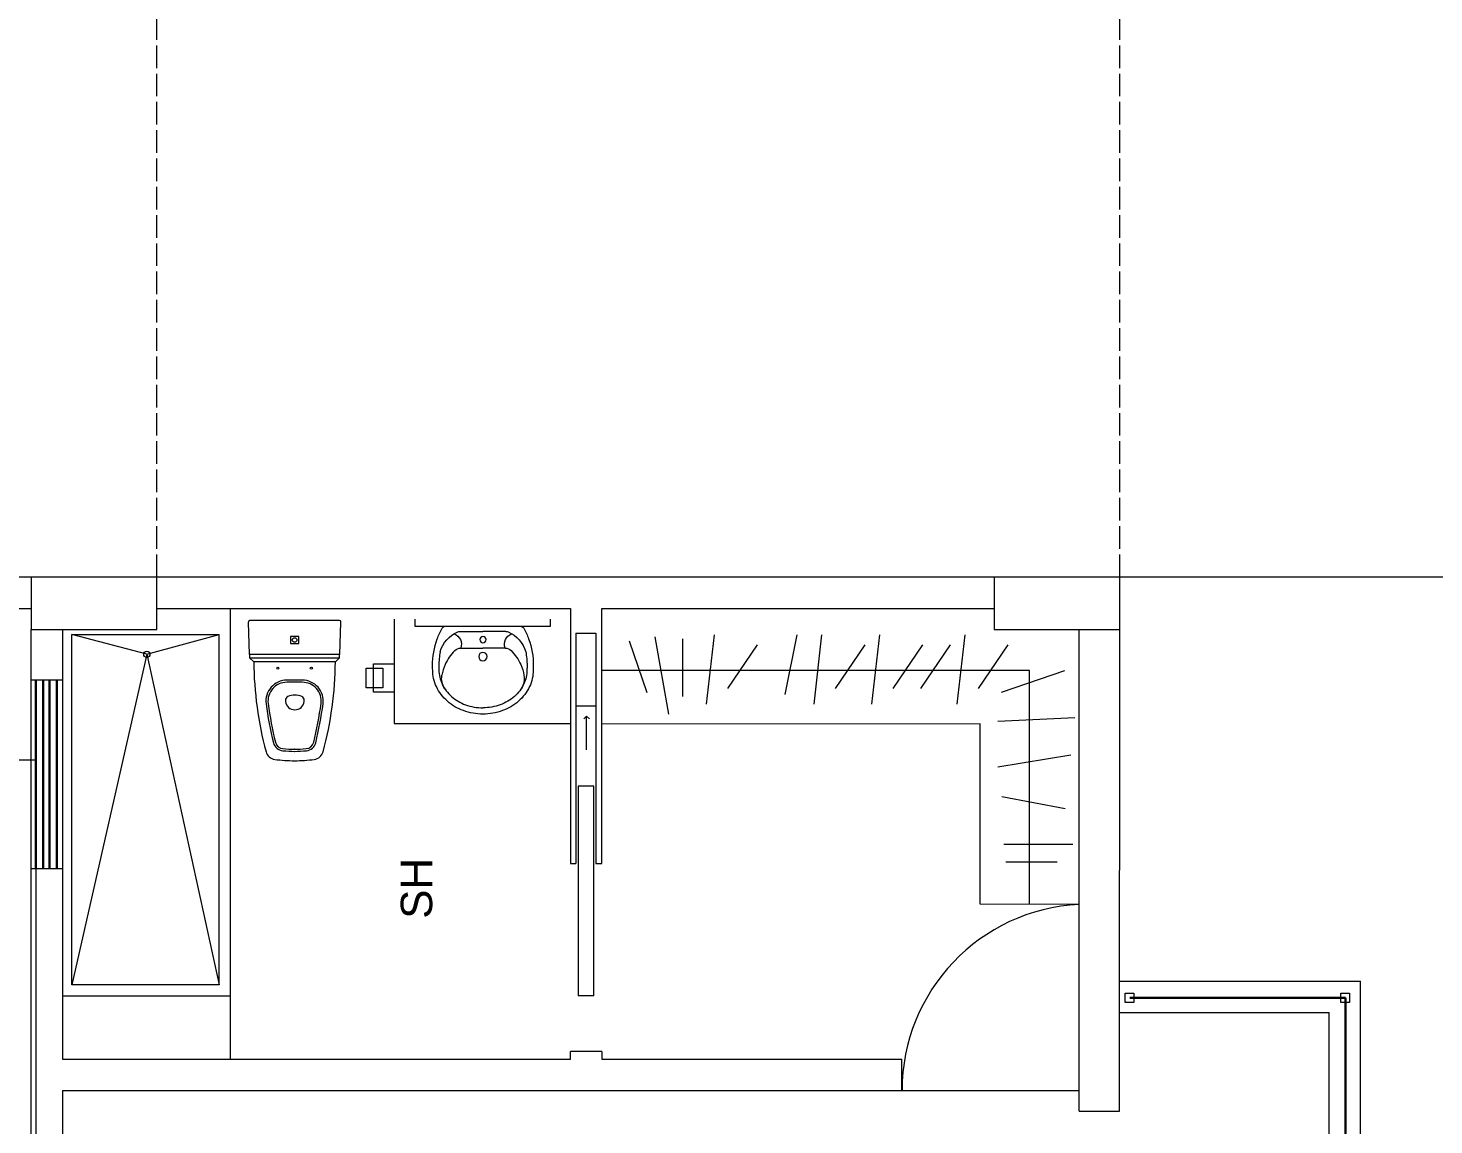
# Model space of a CAD drawing. Header units: metres. Extents: x -2 to 3328848, y -2 to 2725060.
# Drawn here: x 1663092.9 to 1663160, y 1363012.3 to 1363064.7 of the extents above; entities that cross this region are included whole.
import ezdxf

# ---------------------------------------------------------------- set-up
doc = ezdxf.new("R2010")
doc.units = ezdxf.units.M
doc.linetypes.add('ACAD_ISO02W100', pattern=[15, 12, -3])
doc.layers.get('0').update_dxf_attribs({"color": 253, "lineweight": 0})
for name, color, linetype, lineweight in [('ICT_TOMAS', 1, 'Continuous', 0), ('L.COLUMNA', 253, 'Continuous', 0), ('muebles', 253, 'Continuous', 0), ('NOFIJO', 253, 'Continuous', 0), ('PUERTAS', 253, 'Continuous', 0), ('ventanas', 253, 'Continuous', 30)]:
    doc.layers.add(name, color=color, linetype=linetype, lineweight=lineweight)
doc.styles.get("Standard").update_dxf_attribs({"font": 'arial.ttf'})

# ---------------------------------------------------------------- blocks, each defined once
blk = doc.blocks.new('ISS-I-19')
for points in [[(-0.2097, 0), (0.2097, 0, -0.423114), (0.2197, -0.0103), (0.215, -0.165), (-0.215, -0.165), (-0.2197, -0.0103, -0.423114)], [(-0.195, -0.2, 0.063391), (-0.1364, -0.6288, 0.305778), (-0.0942, -0.6655, 0.026376), (0, -0.672, 0.026376), (0.0942, -0.6655, 0.305778), (0.1364, -0.6288, 0.063391), (0.195, -0.2)], [(0.0348, -0.3652, 0.191623), (-0.0325, -0.3652, 0.289538), (-0.0439, -0.3833), (-0.0439, -0.3888, 0.888012), (0.0462, -0.3888), (0.0462, -0.3833, 0.289538)]]:
    blk.add_lwpolyline(points, format="xyb", close=True)
blk.add_lwpolyline([(0.0198, -0.1114), (0.0198, -0.0795), (-0.0198, -0.0795), (-0.0198, -0.1114)], close=True)
for points in [[(-0.215, -0.165), (-0.215, -0.18), (0.215, -0.18), (0.215, -0.165)], [(-0.215, -0.18), (-0.195, -0.2)], [(0.215, -0.18), (0.195, -0.2)]]:
    blk.add_lwpolyline(points)
for points in [[(-0.0007, -0.627, 0.016864), (0.0566, -0.6241, 0.321456), (0.1009, -0.5863, 0.028421), (0.1361, -0.4001, 0.452707), (0.0369, -0.2871), (-0.0369, -0.2871, 0.452707), (-0.1361, -0.4001, 0.028421), (-0.1009, -0.5863, 0.321456), (-0.0566, -0.6241, 0.016864), (0.0007, -0.627)], [(-0.0009, -0.617, 0.016864), (0.0557, -0.6142, 0.321456), (0.0912, -0.5839, 0.028421), (0.1262, -0.3988, 0.452707), (0.0369, -0.2971), (-0.0369, -0.2971, 0.452707), (-0.1262, -0.3988, 0.028421), (-0.0912, -0.5839, 0.321456), (-0.0557, -0.6142, 0.016864), (0.0009, -0.617, -0.000262), (0, -0.617, -0.000262), (-0.0009, -0.617, 0.000262), (0, -0.617, 0.000262), (0.0009, -0.617, -0.000262), (0, -0.617, -0.000262), (-0.0009, -0.617, 0.000262), (0, -0.617, 0.000262), (0.0009, -0.617)]]:
    blk.add_lwpolyline(points, format="xyb")
for centre, radius in [((0, -0.0955), 0.0109), ((-0.08, -0.23), 0.005), ((0.08, -0.23), 0.005)]:
    blk.add_circle(centre, radius)
blk = doc.blocks.new('SAPLS510')
for p, q in [((-0.1098, -0.025), (0, -0.025)), ((0.1098, -0.025), (0, -0.025)), ((-0.1061, -0.105), (0, -0.105)), ((0.1061, -0.105), (0, -0.105))]:
    blk.add_line(p, q)
blk.add_lwpolyline([(0.1775, 0), (-0.1775, 0, 0.27095), (-0.1949, -0.0102, 0.041198), (-0.2183, -0.0611, 0.087147), (-0.2406, -0.1885, 0.014423), (-0.24, -0.21, 0.110985), (-0.2223, -0.2889, 0.102819), (-0.1697, -0.3585, 0.093047), (-0.0933, -0.4036, 0.087147), (0, -0.42, 0.087147), (0.0933, -0.4036, 0.093047), (0.1697, -0.3585, 0.102819), (0.2223, -0.2889, 0.110985), (0.24, -0.21, -0.014423), (0.2406, -0.1885, 0.087147), (0.2183, -0.0611, 0.041198), (0.1949, -0.0102, 0.27095), (0.1775, 0)], format="xyb", close=True)
for points in [[(-0.2043, -0.1227, 0.048163), (-0.2106, -0.1885, 0.015067), (-0.21, -0.2092, 0.042482)], [(-0.1343, -0.1166, 0.092164), (-0.1808, -0.1839, 0.064814), (-0.196, -0.2348, 0.10564)], [(0.1343, -0.1166, -0.092164), (0.1808, -0.1839, -0.064814), (0.196, -0.2348, -0.10564)], [(0.2043, -0.1227, -0.048163), (0.2106, -0.1885, -0.015067), (0.21, -0.2092, -0.042482)], [(-0.21, -0.2092, 0.11237), (-0.1951, -0.2761, 0.102819), (-0.15, -0.3359, 0.093047), (-0.083, -0.3754, 0.087147), (0, -0.39, 0.087147)], [(-0.2058, -0.2457, 0.000644), (-0.2057, -0.2465, 0.042482)], [(0.21, -0.2092, -0.11237), (0.1951, -0.2761, -0.102819), (0.15, -0.3359, -0.093047), (0.083, -0.3754, -0.087147), (0, -0.39, -0.087147)], [(0.2058, -0.2457, -0.000644), (0.2057, -0.2465, -0.042482)]]:
    blk.add_lwpolyline(points, format="xyb")
for centre, radius in [((0, -0.0642), 0.015), ((0, -0.1453), 0.02)]:
    blk.add_circle(centre, radius)
for centre, radius, start, end in [((-0.0597, -0.1651), 0.1507, 113.65969, 163.64961), ((-0.1571, -0.0866), 0.0542, 340.1112, 68.72269), ((-0.1101, -0.05), 0.025, 89.71161, 113.65967), ((-0.1098, -0.115), 0.09, 89.99996, 90.49075), ((0.1571, -0.0866), 0.0542, 111.27731, 199.8888), ((0.1098, -0.115), 0.09, 89.50925, 90.00004), ((0.1101, -0.05), 0.025, 66.34033, 90.28839), ((0.0597, -0.1651), 0.1507, 16.35039, 66.34031), ((-0.1061, -0.145), 0.04, 90, 134.81574), ((0.1061, -0.145), 0.04, 45.18426, 90), ((-0.1072, -0.2493), 0.09, 170.71224, 213.50158), ((0.1072, -0.2493), 0.09, 326.49842, 9.28776)]:
    blk.add_arc(centre, radius, start, end)

msp = doc.modelspace()

# ---------------------------------------------------------------- linework, layer by layer
at = {"ltscale": 0.02}
for p, q in [((1663033.022, 1363036.96), (1663093.022, 1363036.96)), ((1663099.022, 1363036.96), (1663118.779, 1363036.96)), ((1663118.779, 1363036.96), (1663118.779, 1363024.791)), ((1663120.279, 1363036.96), (1663139.002, 1363036.96)), ((1663120.279, 1363024.791), (1663120.279, 1363036.96)), ((1663094.529, 1363035.96), (1663094.529, 1363015.442)), ((1663119.031, 1363035.775), (1663119.031, 1363024.791)), ((1663119.989, 1363035.775), (1663119.989, 1363024.791)), ((1663143.066, 1363012.961), (1663143.067, 1363035.96)), ((1663144.999, 1363012.961), (1663145.002, 1363035.96)), ((1663119.55, 1363031.82), (1663119.412, 1363031.69)), ((1663119.55, 1363030.214), (1663119.55, 1363031.82)), ((1663119.686, 1363031.69), (1663119.55, 1363031.82)), ((1663118.779, 1363025.091), (1663118.779, 1363024.791)), ((1663118.779, 1363024.791), (1663119.031, 1363024.791)), ((1663119.989, 1363024.791), (1663120.279, 1363024.791)), ((1663145.005, 1363019.166), (1663156.505, 1363019.166)), ((1663156.505, 1362971.166), (1663156.505, 1363019.166)), ((1663119.891, 1363018.47), (1663119.14, 1363018.47)), ((1663145.005, 1363017.666), (1663155.005, 1363017.666)), ((1663155.005, 1362972.666), (1663155.005, 1363017.666)), ((1663118.779, 1363015.442), (1663118.779, 1363015.813)), ((1663118.779, 1363015.442), (1663118.779, 1363015.813)), ((1663120.279, 1363015.813), (1663118.779, 1363015.813)), ((1663120.279, 1363015.813), (1663120.279, 1363015.442)), ((1663094.529, 1363015.442), (1663118.779, 1363015.442)), ((1663120.279, 1363015.442), (1663134.607, 1363015.442)), ((1663134.607, 1363013.942), (1663134.607, 1363015.442)), ((1663094.529, 1363013.942), (1663094.529, 1362991.999)), ((1663094.529, 1363013.942), (1663143.066, 1363013.942)), ((1663143.061, 1363012.961), (1663144.999, 1363012.961))]:
    msp.add_line(p, q, dxfattribs=at)
for p, q in [((1663093.029, 1362974.46), (1663093.029, 1363035.96)), ((1663119.031, 1363035.775), (1663119.989, 1363035.775)), ((1663094.529, 1363033.534), (1663093.029, 1363033.534)), ((1663119.031, 1363032.318), (1663119.989, 1363032.318)), ((1663094.529, 1363024.534), (1663093.029, 1363024.534))]:
    msp.add_line(p, q)
msp.add_lwpolyline([(1663191.022, 1362818.46), (1663191.022, 1363038.46), (1662791.022, 1363038.46), (1662791.022, 1362818.46)], close=True)
msp.add_lwpolyline([(1663119.891, 1363018.47), (1663119.891, 1363028.47), (1663119.14, 1363028.47), (1663119.14, 1363018.47)], dxfattribs=at)
for points in [[(1663145.268, 1363018.154), (1663145.268, 1363018.586), (1663145.678, 1363018.586), (1663145.678, 1363018.154)], [(1663155.564, 1363018.154), (1663155.564, 1363018.586), (1663155.974, 1363018.586), (1663155.974, 1363018.154)]]:
    msp.add_lwpolyline(points, close=True, dxfattribs=at)
at = {"layer": 'ICT_TOMAS'}
msp.add_lwpolyline([(1662996.216, 1362939.21), (1662996.216, 1363029.735), (1663093.259, 1363029.735), (1663093.259, 1362988.124), (1663095.158, 1362988.124)], dxfattribs=at)
at = {"layer": 'L.COLUMNA', "linetype": 'ACAD_ISO02W100', "ltscale": 0.09}
for p, q in [((1663099.022, 1363038.46), (1663099.022, 1363097.565)), ((1663145.002, 1363038.46), (1663145.002, 1363097.565))]:
    msp.add_line(p, q, dxfattribs=at)
at = {"layer": 'muebles'}
for p, q in [((1663102.529, 1363036.96), (1663102.529, 1363015.442)), ((1663094.974, 1363018.984), (1663094.974, 1363035.714)), ((1663094.974, 1363035.714), (1663102.012, 1363035.714)), ((1663102.012, 1363018.984), (1663102.012, 1363035.714)), ((1663102.529, 1363018.443), (1663094.529, 1363018.443))]:
    msp.add_line(p, q, dxfattribs=at)
at = {"layer": 'muebles', "ltscale": 0.02}
for p, q in [((1663110.368, 1363036.443), (1663110.368, 1363031.475)), ((1663111.342, 1363036.443), (1663111.342, 1363036.116)), ((1663117.829, 1363036.116), (1663117.829, 1363036.443)), ((1663098.551, 1363034.774), (1663094.974, 1363035.714)), ((1663098.551, 1363034.774), (1663102.012, 1363035.714)), ((1663111.342, 1363036.116), (1663117.829, 1363036.116)), ((1663125.634, 1363035.694), (1663125.257, 1363032.386)), ((1663129.033, 1363032.859), (1663129.599, 1363035.694)), ((1663130.771, 1363035.694), (1663130.394, 1363032.386)), ((1663133.528, 1363035.694), (1663133.15, 1363032.386)), ((1663137.601, 1363035.694), (1663137.223, 1363032.387)), ((1663121.575, 1363035.41), (1663122.425, 1363032.953)), ((1663122.803, 1363035.599), (1663123.463, 1363031.914)), ((1663124.124, 1363035.505), (1663124.124, 1363032.764)), ((1663126.295, 1363033.142), (1663127.711, 1363035.221)), ((1663131.432, 1363033.142), (1663132.848, 1363035.221)), ((1663134.188, 1363033.142), (1663135.604, 1363035.221)), ((1663135.506, 1363033.143), (1663136.921, 1363035.222)), ((1663138.262, 1363033.143), (1663139.678, 1363035.222)), ((1663098.551, 1363034.774), (1663094.974, 1363018.984)), ((1663098.551, 1363034.774), (1663102.012, 1363018.984)), ((1663109.377, 1363032.969), (1663109.377, 1363034.321)), ((1663109.377, 1363034.321), (1663110.368, 1363034.321)), ((1663140.692, 1363034.003), (1663120.279, 1363034.001)), ((1663139.36, 1363032.964), (1663142.38, 1363034.003)), ((1663140.692, 1363022.841), (1663140.692, 1363034.003)), ((1663110.368, 1363032.969), (1663109.377, 1363032.969)), ((1663139.182, 1363031.571), (1663142.864, 1363031.76)), ((1663110.368, 1363031.475), (1663118.779, 1363031.475)), ((1663138.333, 1363031.445), (1663120.279, 1363031.443)), ((1663138.333, 1363022.841), (1663138.333, 1363031.445)), ((1663139.182, 1363029.397), (1663142.675, 1363029.964)), ((1663139.371, 1363027.979), (1663142.392, 1363027.412)), ((1663139.466, 1363025.711), (1663142.769, 1363025.711)), ((1663139.56, 1363024.861), (1663142.014, 1363024.861)), ((1663143.067, 1363022.83), (1663138.333, 1363022.841)), ((1663102.012, 1363018.984), (1663094.974, 1363018.984))]:
    msp.add_line(p, q, dxfattribs=at)
msp.add_lwpolyline([(1663109.022, 1363033.169), (1663109.022, 1363034.107), (1663109.817, 1363034.107), (1663109.817, 1363033.169)], close=True, dxfattribs=at)
msp.add_circle((1663098.551, 1363034.774), 0.15, dxfattribs=at)
at = {"layer": 'NOFIJO', "ltscale": 0.02}
for points in [[(1663099.022, 1363035.96), (1663099.022, 1363038.46), (1663093.022, 1363038.46), (1663093.022, 1363035.96)], [(1663145.002, 1363035.96), (1663145.002, 1363038.46), (1663139.002, 1363038.46), (1663139.002, 1363035.96)]]:
    msp.add_lwpolyline(points, close=True, dxfattribs=at)
at = {"layer": 'PUERTAS'}
msp.add_arc((1663143.505, 1363013.942), 8.897, 92.8233, 180, dxfattribs=at)
at = {"layer": 'ventanas'}
for p, q in [((1663093.259, 1363024.534), (1663093.259, 1363033.534)), ((1663093.608, 1363024.534), (1663093.608, 1363033.534)), ((1663093.908, 1363024.534), (1663093.908, 1363033.534)), ((1663094.259, 1363024.534), (1663094.259, 1363033.534))]:
    msp.add_line(p, q, dxfattribs=at)
at = {"layer": 'ventanas', "ltscale": 0.02}
for p, q in [((1663155.78, 1363018.363), (1663145.484, 1363018.363)), ((1663155.78, 1362971.855), (1663155.78, 1363018.363))]:
    msp.add_line(p, q, dxfattribs=at)

# ---------------------------------------------------------------- block references
at = {"layer": 'muebles', "yscale": 10, "zscale": 10}
for name, p, xscale in [('ISS-I-19', (1663105.606, 1363036.408), 10), ('SAPLS510', (1663114.599, 1363036.116), -10)]:
    msp.add_blockref(name, p, dxfattribs=dict(at, xscale=xscale))

# ---------------------------------------------------------------- texts
at = {"linetype": 'Continuous', "insert": (1663110.676, 1363022.141), "char_height": 1.5, "attachment_point": 1, "rotation": 90}
msp.add_mtext_dynamic_manual_height_columns('SH', width=45.32036, gutter_width=125, heights=[0], dxfattribs=at)

doc.saveas('drawing.dxf')
